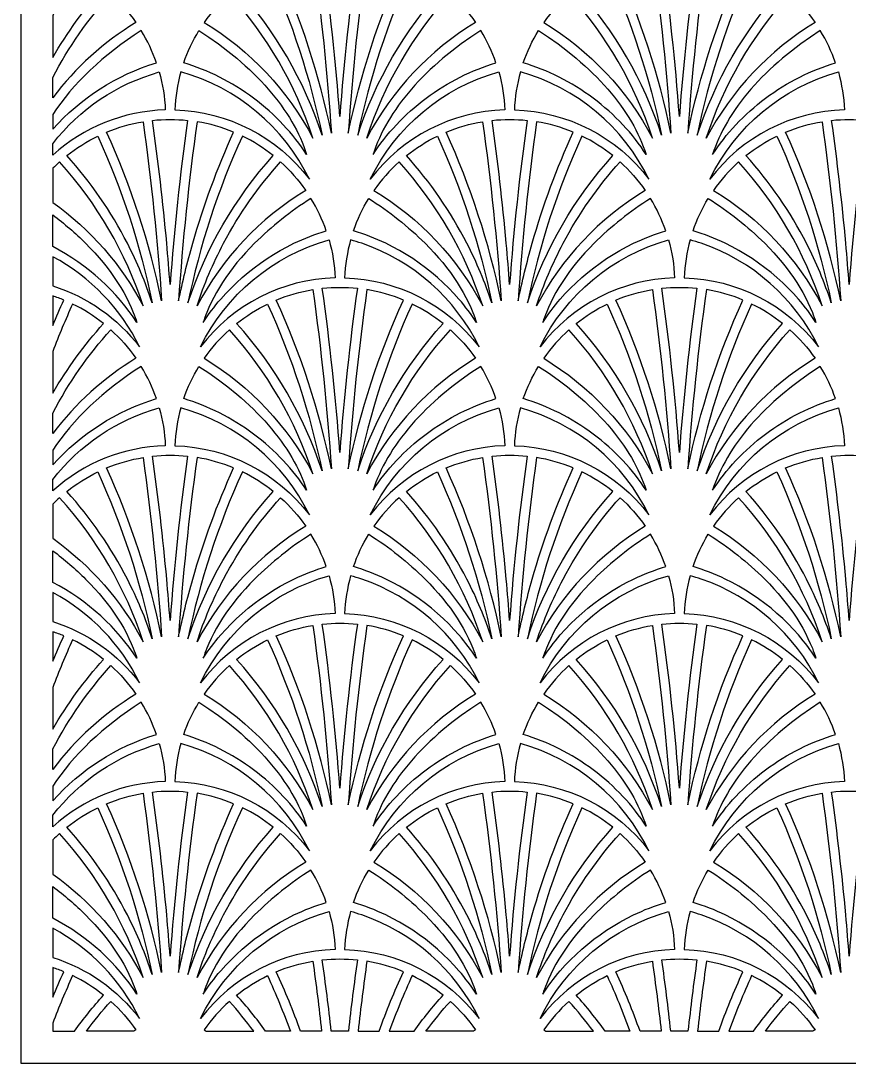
# Model space of a CAD drawing. Extents: x 2725 to 3975, y -848 to 1652.
# Drawn here: x 2725 to 3244, y -848 to -195 of the extents above; entities that cross this region are included whole.
import ezdxf

# ---------------------------------------------------------------- set-up
doc = ezdxf.new("R2010")
doc.units = 0
doc.layers.add('LAYER_05', color=1, linetype='CONTINUOUS')

msp = doc.modelspace()

# ---------------------------------------------------------------- linework, layer by layer
at = {"layer": 'LAYER_05'}
msp.add_lwpolyline([(2725.05, -848.03), (3975.05, -848.03), (3975.05, 1651.97), (2725.05, 1651.97)], close=True, dxfattribs=at)
for points in [[(2907.88, -152.99, -0.018184), (2919.52, -265.34, 0.055844), (2885.02, -159.56, -0.057686)], [(2924.81, -255.04, 0.016589), (2913.82, -152.18, -0.053276), (2935.79, -152.18, 0.016589)], [(2941.74, -152.99, 0.018184), (2930.1, -265.34, -0.055844), (2964.59, -159.56, 0.057686)], [(3120.5, -152.99, -0.018184), (3132.14, -265.34, 0.055844), (3097.65, -159.56, -0.057686)], [(3137.43, -255.04, 0.016589), (3126.45, -152.18, -0.053276), (3148.42, -152.18, 0.016589)], [(3154.36, -152.99, 0.018184), (3142.72, -265.34, -0.055844), (3177.22, -159.56, 0.057686)], [(2745.05, -217.96, -0.052591), (2776.81, -174.28, 0.055584), (2757.44, -162.03, 0.01634), (2745.05, -191.81)], [(2879.55, -162.03, -0.055852), (2913.64, -266.55, 0.104701), (2860.19, -174.28, -0.055584)], [(2970.06, -162.03, 0.055852), (2935.98, -266.55, -0.104701), (2989.43, -174.28, 0.055584)], [(3092.18, -162.03, -0.055852), (3126.26, -266.55, 0.104701), (3072.81, -174.28, -0.055584)], [(3182.68, -162.03, 0.055852), (3148.6, -266.55, -0.104701), (3202.05, -174.28, 0.055584)], [(2745.05, -230.42, -0.063542), (2781.38, -178.17, -0.057808), (2797.13, -196.05, 0.095272), (2745.05, -243.18)], [(2839.86, -196.05, -0.136031), (2907.94, -268.42, 0.104879), (2855.61, -178.17, 0.057808)], [(3009.75, -196.05, 0.136031), (2941.68, -268.42, -0.104879), (2994, -178.17, -0.057808)], [(3052.48, -196.05, -0.136031), (3120.56, -268.42, 0.104879), (3068.24, -178.17, 0.057808)], [(3222.38, -196.05, 0.136031), (3154.3, -268.42, -0.104879), (3206.63, -178.17, -0.057808)], [(2745.05, -262.88, -0.137332), (2809.95, -221.33, 0.054287), (2800.41, -201.08), (2796.07, -203.93), (2791.82, -206.85), (2787.67, -209.85), (2783.61, -212.92), (2779.67, -216.06), (2775.83, -219.25), (2772.12, -222.51), (2768.54, -225.82), (2765.09, -229.18), (2761.77, -232.58), (2758.6, -236.03), (2755.58, -239.51), (2752.71, -243.02), (2750, -246.55), (2747.44, -250.11), (2745.05, -253.68)], [(2836.58, -201.08), (2842.8, -205.2), (2848.82, -209.48), (2854.64, -213.91), (2860.24, -218.47), (2862.94, -220.8), (2865.58, -223.15), (2868.16, -225.54), (2870.66, -227.95), (2873.1, -230.38), (2875.46, -232.84), (2877.75, -235.31), (2879.96, -237.81), (2882.1, -240.32), (2884.15, -242.85), (2886.12, -245.39), (2888.02, -247.94), (2889.82, -250.5), (2891.55, -253.07), (2893.19, -255.65), (2894.74, -258.22), (2896.2, -260.8), (2897.58, -263.38), (2898.87, -265.96), (2900.07, -268.53), (2901.18, -271.1), (2902.21, -273.66), (2903.15, -276.21), (2903.99, -278.75), (2902.42, -276.36), (2900.77, -273.99), (2899.06, -271.62), (2897.27, -269.28), (2895.41, -266.95), (2893.48, -264.64), (2891.48, -262.37), (2889.42, -260.12), (2887.3, -257.9), (2885.11, -255.72), (2882.86, -253.57), (2880.56, -251.47), (2878.2, -249.41), (2875.79, -247.39), (2873.33, -245.43), (2870.82, -243.51), (2868.27, -241.65), (2865.68, -239.85), (2863.05, -238.1), (2860.39, -236.41), (2857.69, -234.79), (2854.97, -233.23), (2852.23, -231.73), (2849.47, -230.3), (2846.68, -228.93), (2843.89, -227.64), (2841.09, -226.41), (2838.28, -225.25), (2835.47, -224.17), (2832.66, -223.15), (2829.85, -222.2), (2827.05, -221.33, -0.054287)], [(3013.03, -201.08), (3006.82, -205.2), (3000.79, -209.48), (2994.97, -213.91), (2989.38, -218.47), (2986.67, -220.8), (2984.03, -223.15), (2981.46, -225.54), (2978.95, -227.95), (2976.52, -230.38), (2974.15, -232.84), (2971.87, -235.31), (2969.65, -237.81), (2967.52, -240.32), (2965.47, -242.85), (2963.49, -245.39), (2961.6, -247.94), (2959.79, -250.5), (2958.07, -253.07), (2956.43, -255.65), (2954.88, -258.22), (2953.41, -260.8), (2952.04, -263.38), (2950.75, -265.96), (2949.55, -268.53), (2948.43, -271.1), (2947.41, -273.66), (2946.47, -276.21), (2945.62, -278.75), (2947.2, -276.36), (2948.84, -273.99), (2950.56, -271.62), (2952.35, -269.28), (2954.21, -266.95), (2956.14, -264.64), (2958.13, -262.37), (2960.19, -260.12), (2962.32, -257.9), (2964.51, -255.72), (2966.75, -253.57), (2969.06, -251.47), (2971.42, -249.41), (2973.83, -247.39), (2976.29, -245.43), (2978.8, -243.51), (2981.35, -241.65), (2983.94, -239.85), (2986.57, -238.1), (2989.23, -236.41), (2991.92, -234.79), (2994.64, -233.23), (2997.39, -231.73), (3000.15, -230.3), (3002.93, -228.93), (3005.73, -227.64), (3008.53, -226.41), (3011.34, -225.25), (3014.15, -224.17), (3016.96, -223.15), (3019.77, -222.2), (3022.57, -221.33, 0.054287)], [(3049.21, -201.08), (3055.42, -205.2), (3061.45, -209.48), (3067.27, -213.91), (3072.86, -218.47), (3075.56, -220.8), (3078.21, -223.15), (3080.78, -225.54), (3083.29, -227.95), (3085.72, -230.38), (3088.08, -232.84), (3090.37, -235.31), (3092.58, -237.81), (3094.72, -240.32), (3096.77, -242.85), (3098.75, -245.39), (3100.64, -247.94), (3102.45, -250.5), (3104.17, -253.07), (3105.81, -255.65), (3107.36, -258.22), (3108.82, -260.8), (3110.2, -263.38), (3111.49, -265.96), (3112.69, -268.53), (3113.81, -271.1), (3114.83, -273.66), (3115.77, -276.21), (3116.62, -278.75), (3115.04, -276.36), (3113.4, -273.99), (3111.68, -271.62), (3109.89, -269.28), (3108.03, -266.95), (3106.1, -264.64), (3104.11, -262.37), (3102.04, -260.12), (3099.92, -257.9), (3097.73, -255.72), (3095.49, -253.57), (3093.18, -251.47), (3090.82, -249.41), (3088.41, -247.39), (3085.95, -245.43), (3083.44, -243.51), (3080.89, -241.65), (3078.3, -239.85), (3075.67, -238.1), (3073.01, -236.41), (3070.31, -234.79), (3067.59, -233.23), (3064.85, -231.73), (3062.09, -230.3), (3059.31, -228.93), (3056.51, -227.64), (3053.71, -226.41), (3050.9, -225.25), (3048.09, -224.17), (3045.28, -223.15), (3042.47, -222.2), (3039.67, -221.33, -0.054287)], [(3225.65, -201.08), (3219.44, -205.2), (3213.41, -209.48), (3207.59, -213.91), (3202, -218.47), (3199.3, -220.8), (3196.66, -223.15), (3194.08, -225.54), (3191.58, -227.95), (3189.14, -230.38), (3186.78, -232.84), (3184.49, -235.31), (3182.28, -237.81), (3180.14, -240.32), (3178.09, -242.85), (3176.11, -245.39), (3174.22, -247.94), (3172.42, -250.5), (3170.69, -253.07), (3169.05, -255.65), (3167.5, -258.22), (3166.04, -260.8), (3164.66, -263.38), (3163.37, -265.96), (3162.17, -268.53), (3161.06, -271.1), (3160.03, -273.66), (3159.09, -276.21), (3158.24, -278.75), (3159.82, -276.36), (3161.46, -273.99), (3163.18, -271.62), (3164.97, -269.28), (3166.83, -266.95), (3168.76, -264.64), (3170.76, -262.37), (3172.82, -260.12), (3174.94, -257.9), (3177.13, -255.72), (3179.38, -253.57), (3181.68, -251.47), (3184.04, -249.41), (3186.45, -247.39), (3188.91, -245.43), (3191.42, -243.51), (3193.97, -241.65), (3196.56, -239.85), (3199.19, -238.1), (3201.85, -236.41), (3204.55, -234.79), (3207.27, -233.23), (3210.01, -231.73), (3212.77, -230.3), (3215.55, -228.93), (3218.35, -227.64), (3221.15, -226.41), (3223.96, -225.25), (3226.77, -224.17), (3229.58, -223.15), (3232.39, -222.2), (3235.19, -221.33, 0.054287)], [(2745.05, -271.98, -0.161385), (2811.74, -227.06, -0.058403), (2815.5, -250.83, 0.179032), (2745.05, -279.11)], [(2821.5, -250.83, -0.227638), (2905.71, -294.15, 0.214359), (2825.26, -227.06, 0.058403)], [(3028.12, -250.83, 0.227638), (2943.9, -294.15, -0.214359), (3024.36, -227.06, -0.058403)], [(3034.12, -250.83, -0.227638), (3118.33, -294.15, 0.214359), (3037.88, -227.06, 0.058403)], [(3240.74, -250.83, 0.227638), (3156.53, -294.15, -0.214359), (3236.98, -227.06, -0.058403)], [(2813.2, -370.53, 0.055844), (2778.71, -264.75, -0.057686), (2801.57, -258.19, -0.018184)], [(2816.39, -334.4, 0.012432), (2807.51, -257.38, -0.053276), (2829.48, -257.38, 0.016589), (2818.5, -360.24, 0.004156)], [(2832.67, -334.4, -0.037182), (2858.28, -264.75, 0.057686), (2835.43, -258.19, 0.018184), (2823.79, -370.53, -0.018623)], [(3025.83, -370.53, 0.055844), (2991.33, -264.75, -0.057686), (3014.19, -258.19, -0.018184)], [(3029.01, -334.4, 0.012432), (3020.13, -257.38, -0.053276), (3042.11, -257.38, 0.016589), (3031.12, -360.24, 0.004156)], [(3045.29, -334.4, -0.037182), (3070.9, -264.75, 0.057686), (3048.05, -258.19, 0.018184), (3036.41, -370.53, -0.018623)], [(3238.45, -370.53, 0.055844), (3203.96, -264.75, -0.057686), (3226.81, -258.19, -0.018184)], [(3241.63, -334.4, 0.012432), (3232.76, -257.38, -0.053276), (3254.73, -257.38, 0.016589), (3243.74, -360.24, 0.004156)], [(2791.75, -334.4, 0.065073), (2753.88, -279.47, -0.055584), (2773.24, -267.22, -0.055852), (2807.33, -371.75, 0.03936)], [(2829.67, -371.75, -0.104701), (2883.12, -279.47, 0.055584), (2863.75, -267.22, 0.055852)], [(3004.38, -334.4, 0.065073), (2966.5, -279.47, -0.055584), (2985.87, -267.22, -0.055852), (3019.95, -371.75, 0.03936)], [(3042.29, -371.75, -0.104701), (3095.74, -279.47, 0.055584), (3076.37, -267.22, 0.055852)], [(3217, -334.4, 0.065073), (3179.12, -279.47, -0.055584), (3198.49, -267.22, -0.055852), (3232.57, -371.75, 0.03936)], [(2745.05, -308.82, -0.117213), (2801.63, -373.61, 0.104879), (2749.3, -283.36, 0.014195), (2745.05, -287.41)], [(2852, -334.4, -0.062169), (2887.69, -283.36, -0.057808), (2903.44, -301.24, 0.136031), (2835.37, -373.61, -0.042433)], [(3014.25, -373.61, 0.104879), (2961.92, -283.36, 0.057808), (2946.17, -301.24, -0.136031)], [(3064.63, -334.4, -0.062169), (3100.32, -283.36, -0.057808), (3116.07, -301.24, 0.136031), (3047.99, -373.61, -0.042433)], [(3226.87, -373.61, 0.104879), (3174.55, -283.36, 0.057808), (3158.8, -301.24, -0.136031)], [(2896.06, -334.4, -0.039301), (2916.26, -326.52, 0.054287), (2906.72, -306.27, 0.053379), (2871.37, -334.4), (2868.46, -337.38), (2865.66, -340.39), (2862.97, -343.43), (2860.4, -346.5), (2857.95, -349.58), (2855.62, -352.69), (2853.41, -355.8), (2851.33, -358.93), (2849.37, -362.07), (2847.54, -365.21), (2845.84, -368.35), (2844.28, -371.49), (2842.84, -374.62), (2841.53, -377.74), (2840.93, -379.3), (2840.36, -380.85), (2839.82, -382.4), (2839.31, -383.95), (2840.52, -382.1), (2841.78, -380.25), (2843.08, -378.41), (2844.42, -376.58), (2845.81, -374.77), (2847.24, -372.96), (2848.71, -371.16), (2850.22, -369.38), (2853.36, -365.87), (2856.66, -362.44), (2860.1, -359.09), (2863.68, -355.84), (2867.39, -352.69), (2871.22, -349.66), (2875.16, -346.76), (2879.2, -343.99), (2883.32, -341.36), (2887.51, -338.89), (2891.76, -336.56)], [(3010.31, -383.95), (3009.09, -382.1), (3007.84, -380.25), (3006.54, -378.41), (3005.19, -376.58), (3003.81, -374.77), (3002.38, -372.96), (3000.91, -371.16), (2999.4, -369.38), (2996.26, -365.87), (2992.96, -362.44), (2989.52, -359.09), (2985.94, -355.84), (2982.22, -352.69), (2978.39, -349.66), (2974.45, -346.76), (2970.42, -343.99), (2966.3, -341.36), (2962.11, -338.89), (2957.86, -336.56), (2953.56, -334.4, 0.039301), (2933.36, -326.52, -0.054287), (2942.9, -306.27, -0.053379), (2978.25, -334.4), (2981.16, -337.38), (2983.96, -340.39), (2986.64, -343.43), (2989.22, -346.5), (2991.67, -349.58), (2994, -352.69), (2996.21, -355.8), (2998.29, -358.93), (3000.25, -362.07), (3002.07, -365.21), (3003.77, -368.35), (3005.34, -371.49), (3006.78, -374.62), (3008.08, -377.74), (3008.69, -379.3), (3009.26, -380.85), (3009.8, -382.4)], [(3108.68, -334.4, -0.039301), (3128.88, -326.52, 0.054287), (3119.34, -306.27, 0.053379), (3083.99, -334.4), (3081.08, -337.38), (3078.28, -340.39), (3075.6, -343.43), (3073.02, -346.5), (3070.57, -349.58), (3068.24, -352.69), (3066.03, -355.8), (3063.95, -358.93), (3061.99, -362.07), (3060.16, -365.21), (3058.47, -368.35), (3056.9, -371.49), (3055.46, -374.62), (3054.15, -377.74), (3053.55, -379.3), (3052.98, -380.85), (3052.44, -382.4), (3051.93, -383.95), (3053.15, -382.1), (3054.4, -380.25), (3055.7, -378.41), (3057.05, -376.58), (3058.43, -374.77), (3059.86, -372.96), (3061.33, -371.16), (3062.84, -369.38), (3065.98, -365.87), (3069.28, -362.44), (3072.72, -359.09), (3076.3, -355.84), (3080.02, -352.69), (3083.85, -349.66), (3087.78, -346.76), (3091.82, -343.99), (3095.94, -341.36), (3100.13, -338.89), (3104.38, -336.56)], [(3222.93, -383.95), (3221.72, -382.1), (3220.46, -380.25), (3219.16, -378.41), (3217.81, -376.58), (3216.43, -374.77), (3215, -372.96), (3213.53, -371.16), (3212.02, -369.38), (3208.88, -365.87), (3205.58, -362.44), (3202.14, -359.09), (3198.56, -355.84), (3194.85, -352.69), (3191.02, -349.66), (3187.08, -346.76), (3183.04, -343.99), (3178.92, -341.36), (3174.73, -338.89), (3170.48, -336.56), (3166.18, -334.4, 0.039301), (3145.98, -326.52, -0.054287), (3155.52, -306.27, -0.053379), (3190.87, -334.4), (3193.78, -337.38), (3196.58, -340.39), (3199.27, -343.43), (3201.84, -346.5), (3204.29, -349.58), (3206.62, -352.69), (3208.83, -355.8), (3210.91, -358.93), (3212.87, -362.07), (3214.7, -365.21), (3216.4, -368.35), (3217.96, -371.49), (3219.4, -374.62), (3220.71, -377.74), (3221.31, -379.3), (3221.88, -380.85), (3222.42, -382.4)], [(2745.05, -316.57, -0.034322), (2765.62, -334.4), (2768.53, -337.38), (2771.33, -340.39), (2774.02, -343.43), (2776.59, -346.5), (2779.05, -349.58), (2781.38, -352.69), (2783.59, -355.8), (2785.67, -358.93), (2787.62, -362.07), (2789.45, -365.21), (2791.15, -368.35), (2792.72, -371.49), (2794.16, -374.62), (2795.46, -377.74), (2796.07, -379.3), (2796.64, -380.85), (2797.18, -382.4), (2797.68, -383.95), (2795.37, -380.47), (2792.9, -377.02), (2790.27, -373.61), (2787.5, -370.23), (2784.59, -366.92), (2781.54, -363.66), (2778.35, -360.48), (2775.04, -357.38), (2771.62, -354.37), (2768.08, -351.46), (2764.44, -348.66), (2760.7, -345.96), (2756.89, -343.39), (2753, -340.95), (2749.05, -338.64), (2745.05, -336.47)], [(2921.81, -356.03, 0.227638), (2837.59, -399.35, -0.214359), (2918.05, -332.25, -0.058403)], [(2938.48, -334.4, 0.01416), (2931.57, -332.25, 0.058403), (2927.81, -356.03, -0.227638), (3012.02, -399.35, 0.199593)], [(3134.43, -356.03, 0.227638), (3050.22, -399.35, -0.214359), (3130.67, -332.25, -0.058403)], [(3151.1, -334.4, 0.01416), (3144.19, -332.25, 0.058403), (3140.43, -356.03, -0.227638), (3224.65, -399.35, 0.199593)], [(2745.05, -361.04, -0.15563), (2799.4, -399.35, 0.157266), (2745.05, -342.78)], [(2907.88, -363.38, -0.018184), (2919.52, -475.73, 0.055844), (2885.02, -369.95, -0.057686)], [(2924.81, -465.43, 0.016589), (2913.82, -362.57, -0.053276), (2935.79, -362.57, 0.016589)], [(2941.74, -363.38, 0.018184), (2930.1, -475.73, -0.055844), (2964.59, -369.95, 0.057686)], [(3120.5, -363.38, -0.018184), (3132.14, -475.73, 0.055844), (3097.65, -369.95, -0.057686)], [(3137.43, -465.43, 0.016589), (3126.45, -362.57, -0.053276), (3148.42, -362.57, 0.016589)], [(3154.36, -363.38, 0.018184), (3142.72, -475.73, -0.055844), (3177.22, -369.95, 0.057686)], [(2745.05, -385.89, -0.008696), (2751.97, -369.95, 0.017873), (2745.05, -367.35)], [(2745.05, -428.35, -0.052591), (2776.81, -384.67, 0.055584), (2757.44, -372.42, 0.01634), (2745.05, -402.2)], [(2879.55, -372.42, -0.055852), (2913.64, -476.94, 0.104701), (2860.19, -384.67, -0.055584)], [(2970.06, -372.42, 0.055852), (2935.98, -476.94, -0.104701), (2989.43, -384.67, 0.055584)], [(3092.18, -372.42, -0.055852), (3126.26, -476.94, 0.104701), (3072.81, -384.67, -0.055584)], [(3182.68, -372.42, 0.055852), (3148.6, -476.94, -0.104701), (3202.05, -384.67, 0.055584)], [(2745.05, -440.81, -0.063542), (2781.38, -388.56, -0.057808), (2797.13, -406.44, 0.095272), (2745.05, -453.57)], [(2839.86, -406.44, -0.136031), (2907.94, -478.81, 0.104879), (2855.61, -388.56, 0.057808)], [(3009.75, -406.44, 0.136031), (2941.68, -478.81, -0.104879), (2994, -388.56, -0.057808)], [(3052.48, -406.44, -0.136031), (3120.56, -478.81, 0.104879), (3068.24, -388.56, 0.057808)], [(3222.38, -406.44, 0.136031), (3154.3, -478.81, -0.104879), (3206.63, -388.56, -0.057808)], [(2745.05, -473.27, -0.137332), (2809.95, -431.72, 0.054287), (2800.41, -411.47), (2796.07, -414.32), (2791.82, -417.24), (2787.67, -420.24), (2783.61, -423.31), (2779.67, -426.45), (2775.83, -429.65), (2772.12, -432.9), (2768.54, -436.21), (2765.09, -439.57), (2761.77, -442.97), (2758.6, -446.42), (2755.58, -449.9), (2752.71, -453.41), (2750, -456.94), (2747.44, -460.5), (2745.05, -464.07)], [(2836.58, -411.47), (2842.8, -415.59), (2848.82, -419.87), (2854.64, -424.3), (2860.24, -428.86), (2862.94, -431.19), (2865.58, -433.54), (2868.16, -435.93), (2870.66, -438.34), (2873.1, -440.77), (2875.46, -443.23), (2877.75, -445.7), (2879.96, -448.2), (2882.1, -450.71), (2884.15, -453.24), (2886.12, -455.78), (2888.02, -458.33), (2889.82, -460.89), (2891.55, -463.46), (2893.19, -466.04), (2894.74, -468.62), (2896.2, -471.2), (2897.58, -473.77), (2898.87, -476.35), (2900.07, -478.93), (2901.18, -481.49), (2902.21, -484.05), (2903.15, -486.6), (2903.99, -489.14), (2902.42, -486.76), (2900.77, -484.38), (2899.06, -482.01), (2897.27, -479.67), (2895.41, -477.34), (2893.48, -475.04), (2891.48, -472.76), (2889.42, -470.51), (2887.3, -468.29), (2885.11, -466.11), (2882.86, -463.96), (2880.56, -461.86), (2878.2, -459.8), (2875.79, -457.78), (2873.33, -455.82), (2870.82, -453.9), (2868.27, -452.04), (2865.68, -450.24), (2863.05, -448.49), (2860.39, -446.8), (2857.69, -445.18), (2854.97, -443.62), (2852.23, -442.12), (2849.47, -440.69), (2846.68, -439.33), (2843.89, -438.03), (2841.09, -436.8), (2838.28, -435.65), (2835.47, -434.56), (2832.66, -433.54), (2829.85, -432.6), (2827.05, -431.72, -0.054287)], [(3013.03, -411.47), (3006.82, -415.59), (3000.79, -419.87), (2994.97, -424.3), (2989.38, -428.86), (2986.67, -431.19), (2984.03, -433.54), (2981.46, -435.93), (2978.95, -438.34), (2976.52, -440.77), (2974.15, -443.23), (2971.87, -445.7), (2969.65, -448.2), (2967.52, -450.71), (2965.47, -453.24), (2963.49, -455.78), (2961.6, -458.33), (2959.79, -460.89), (2958.07, -463.46), (2956.43, -466.04), (2954.88, -468.62), (2953.41, -471.2), (2952.04, -473.77), (2950.75, -476.35), (2949.55, -478.93), (2948.43, -481.49), (2947.41, -484.05), (2946.47, -486.6), (2945.62, -489.14), (2947.2, -486.76), (2948.84, -484.38), (2950.56, -482.01), (2952.35, -479.67), (2954.21, -477.34), (2956.14, -475.04), (2958.13, -472.76), (2960.19, -470.51), (2962.32, -468.29), (2964.51, -466.11), (2966.75, -463.96), (2969.06, -461.86), (2971.42, -459.8), (2973.83, -457.78), (2976.29, -455.82), (2978.8, -453.9), (2981.35, -452.04), (2983.94, -450.24), (2986.57, -448.49), (2989.23, -446.8), (2991.92, -445.18), (2994.64, -443.62), (2997.39, -442.12), (3000.15, -440.69), (3002.93, -439.33), (3005.73, -438.03), (3008.53, -436.8), (3011.34, -435.65), (3014.15, -434.56), (3016.96, -433.54), (3019.77, -432.6), (3022.57, -431.72, 0.054287)], [(3049.21, -411.47), (3055.42, -415.59), (3061.45, -419.87), (3067.27, -424.3), (3072.86, -428.86), (3075.56, -431.19), (3078.21, -433.54), (3080.78, -435.93), (3083.29, -438.34), (3085.72, -440.77), (3088.08, -443.23), (3090.37, -445.7), (3092.58, -448.2), (3094.72, -450.71), (3096.77, -453.24), (3098.75, -455.78), (3100.64, -458.33), (3102.45, -460.89), (3104.17, -463.46), (3105.81, -466.04), (3107.36, -468.62), (3108.82, -471.2), (3110.2, -473.77), (3111.49, -476.35), (3112.69, -478.93), (3113.81, -481.49), (3114.83, -484.05), (3115.77, -486.6), (3116.62, -489.14), (3115.04, -486.76), (3113.4, -484.38), (3111.68, -482.01), (3109.89, -479.67), (3108.03, -477.34), (3106.1, -475.04), (3104.11, -472.76), (3102.04, -470.51), (3099.92, -468.29), (3097.73, -466.11), (3095.49, -463.96), (3093.18, -461.86), (3090.82, -459.8), (3088.41, -457.78), (3085.95, -455.82), (3083.44, -453.9), (3080.89, -452.04), (3078.3, -450.24), (3075.67, -448.49), (3073.01, -446.8), (3070.31, -445.18), (3067.59, -443.62), (3064.85, -442.12), (3062.09, -440.69), (3059.31, -439.33), (3056.51, -438.03), (3053.71, -436.8), (3050.9, -435.65), (3048.09, -434.56), (3045.28, -433.54), (3042.47, -432.6), (3039.67, -431.72, -0.054287)], [(3225.65, -411.47), (3219.44, -415.59), (3213.41, -419.87), (3207.59, -424.3), (3202, -428.86), (3199.3, -431.19), (3196.66, -433.54), (3194.08, -435.93), (3191.58, -438.34), (3189.14, -440.77), (3186.78, -443.23), (3184.49, -445.7), (3182.28, -448.2), (3180.14, -450.71), (3178.09, -453.24), (3176.11, -455.78), (3174.22, -458.33), (3172.42, -460.89), (3170.69, -463.46), (3169.05, -466.04), (3167.5, -468.62), (3166.04, -471.2), (3164.66, -473.77), (3163.37, -476.35), (3162.17, -478.93), (3161.06, -481.49), (3160.03, -484.05), (3159.09, -486.6), (3158.24, -489.14), (3159.82, -486.76), (3161.46, -484.38), (3163.18, -482.01), (3164.97, -479.67), (3166.83, -477.34), (3168.76, -475.04), (3170.76, -472.76), (3172.82, -470.51), (3174.94, -468.29), (3177.13, -466.11), (3179.38, -463.96), (3181.68, -461.86), (3184.04, -459.8), (3186.45, -457.78), (3188.91, -455.82), (3191.42, -453.9), (3193.97, -452.04), (3196.56, -450.24), (3199.19, -448.49), (3201.85, -446.8), (3204.55, -445.18), (3207.27, -443.62), (3210.01, -442.12), (3212.77, -440.69), (3215.55, -439.33), (3218.35, -438.03), (3221.15, -436.8), (3223.96, -435.65), (3226.77, -434.56), (3229.58, -433.54), (3232.39, -432.6), (3235.19, -431.72, 0.054287)], [(2745.05, -482.37, -0.161385), (2811.74, -437.45, -0.058403), (2815.5, -461.23, 0.179032), (2745.05, -489.5)], [(2821.5, -461.23, -0.227638), (2905.71, -504.54, 0.214359), (2825.26, -437.45, 0.058403)], [(3028.12, -461.23, 0.227638), (2943.9, -504.54, -0.214359), (3024.36, -437.45, -0.058403)], [(3034.12, -461.23, -0.227638), (3118.33, -504.54, 0.214359), (3037.88, -437.45, 0.058403)], [(3240.74, -461.23, 0.227638), (3156.53, -504.54, -0.214359), (3236.98, -437.45, -0.058403)], [(2813.2, -580.92, 0.055844), (2778.71, -475.15, -0.057686), (2801.57, -468.58, -0.018184)], [(2816.39, -544.79, 0.012432), (2807.51, -467.77, -0.053276), (2829.48, -467.77, 0.016589), (2818.5, -570.63, 0.004156)], [(2832.67, -544.79, -0.037182), (2858.28, -475.15, 0.057686), (2835.43, -468.58, 0.018184), (2823.79, -580.92, -0.018623)], [(3025.83, -580.92, 0.055844), (2991.33, -475.15, -0.057686), (3014.19, -468.58, -0.018184)], [(3029.01, -544.79, 0.012432), (3020.13, -467.77, -0.053276), (3042.11, -467.77, 0.016589), (3031.12, -570.63, 0.004156)], [(3045.29, -544.79, -0.037182), (3070.9, -475.15, 0.057686), (3048.05, -468.58, 0.018184), (3036.41, -580.92, -0.018623)], [(3238.45, -580.92, 0.055844), (3203.96, -475.15, -0.057686), (3226.81, -468.58, -0.018184)], [(3241.63, -544.79, 0.012432), (3232.76, -467.77, -0.053276), (3254.73, -467.77, 0.016589), (3243.74, -570.63, 0.004156)], [(2791.75, -544.79, 0.065073), (2753.88, -489.87, -0.055584), (2773.24, -477.61, -0.055852), (2807.33, -582.14, 0.03936)], [(2829.67, -582.14, -0.104701), (2883.12, -489.87, 0.055584), (2863.75, -477.61, 0.055852)], [(3004.38, -544.79, 0.065073), (2966.5, -489.87, -0.055584), (2985.87, -477.61, -0.055852), (3019.95, -582.14, 0.03936)], [(3042.29, -582.14, -0.104701), (3095.74, -489.87, 0.055584), (3076.37, -477.61, 0.055852)], [(3217, -544.79, 0.065073), (3179.12, -489.87, -0.055584), (3198.49, -477.61, -0.055852), (3232.57, -582.14, 0.03936)], [(2745.05, -519.21, -0.117213), (2801.63, -584, 0.104879), (2749.3, -493.75, 0.014195), (2745.05, -497.8)], [(2852, -544.79, -0.062169), (2887.69, -493.75, -0.057808), (2903.44, -511.63, 0.136031), (2835.37, -584, -0.042433)], [(3014.25, -584, 0.104879), (2961.92, -493.75, 0.057808), (2946.17, -511.63, -0.136031)], [(3064.63, -544.79, -0.062169), (3100.32, -493.75, -0.057808), (3116.07, -511.63, 0.136031), (3047.99, -584, -0.042433)], [(3226.87, -584, 0.104879), (3174.55, -493.75, 0.057808), (3158.8, -511.63, -0.136031)], [(2839.31, -594.34), (2840.52, -592.49), (2841.78, -590.64), (2843.08, -588.8), (2844.42, -586.98), (2845.81, -585.16), (2847.24, -583.35), (2848.71, -581.55), (2850.22, -579.78), (2853.36, -576.26), (2856.66, -572.83), (2860.1, -569.48), (2863.68, -566.23), (2867.39, -563.08), (2871.22, -560.05), (2875.16, -557.15), (2879.2, -554.38), (2883.32, -551.76), (2887.51, -549.28), (2891.76, -546.95), (2896.06, -544.79, -0.039301), (2916.26, -536.92, 0.054287), (2906.72, -516.66, 0.053379), (2871.37, -544.79), (2868.46, -547.77), (2865.66, -550.78), (2862.97, -553.82), (2860.4, -556.89), (2857.95, -559.97), (2855.62, -563.08), (2853.41, -566.2), (2851.33, -569.33), (2849.37, -572.46), (2847.54, -575.6), (2845.84, -578.74), (2844.28, -581.88), (2842.84, -585.01), (2841.53, -588.14), (2840.93, -589.69), (2840.36, -591.25), (2839.82, -592.79)], [(3010.31, -594.34), (3009.09, -592.49), (3007.84, -590.64), (3006.54, -588.8), (3005.19, -586.98), (3003.81, -585.16), (3002.38, -583.35), (3000.91, -581.55), (2999.4, -579.78), (2996.26, -576.26), (2992.96, -572.83), (2989.52, -569.48), (2985.94, -566.23), (2982.22, -563.08), (2978.39, -560.05), (2974.45, -557.15), (2970.42, -554.38), (2966.3, -551.76), (2962.11, -549.28), (2957.86, -546.95), (2953.56, -544.79, 0.039301), (2933.36, -536.92, -0.054287), (2942.9, -516.66, -0.053379), (2978.25, -544.79), (2981.16, -547.77), (2983.96, -550.78), (2986.64, -553.82), (2989.22, -556.89), (2991.67, -559.97), (2994, -563.08), (2996.21, -566.2), (2998.29, -569.33), (3000.25, -572.46), (3002.07, -575.6), (3003.77, -578.74), (3005.34, -581.88), (3006.78, -585.01), (3008.08, -588.14), (3008.69, -589.69), (3009.26, -591.25), (3009.8, -592.79)], [(3051.93, -594.34), (3053.15, -592.49), (3054.4, -590.64), (3055.7, -588.8), (3057.05, -586.98), (3058.43, -585.16), (3059.86, -583.35), (3061.33, -581.55), (3062.84, -579.78), (3065.98, -576.26), (3069.28, -572.83), (3072.72, -569.48), (3076.3, -566.23), (3080.02, -563.08), (3083.85, -560.05), (3087.78, -557.15), (3091.82, -554.38), (3095.94, -551.76), (3100.13, -549.28), (3104.38, -546.95), (3108.68, -544.79, -0.039301), (3128.88, -536.92, 0.054287), (3119.34, -516.66, 0.053379), (3083.99, -544.79), (3081.08, -547.77), (3078.28, -550.78), (3075.6, -553.82), (3073.02, -556.89), (3070.57, -559.97), (3068.24, -563.08), (3066.03, -566.2), (3063.95, -569.33), (3061.99, -572.46), (3060.16, -575.6), (3058.47, -578.74), (3056.9, -581.88), (3055.46, -585.01), (3054.15, -588.14), (3053.55, -589.69), (3052.98, -591.25), (3052.44, -592.79)], [(3222.93, -594.34), (3221.72, -592.49), (3220.46, -590.64), (3219.16, -588.8), (3217.81, -586.98), (3216.43, -585.16), (3215, -583.35), (3213.53, -581.55), (3212.02, -579.78), (3208.88, -576.26), (3205.58, -572.83), (3202.14, -569.48), (3198.56, -566.23), (3194.85, -563.08), (3191.02, -560.05), (3187.08, -557.15), (3183.04, -554.38), (3178.92, -551.76), (3174.73, -549.28), (3170.48, -546.95), (3166.18, -544.79, 0.039301), (3145.98, -536.92, -0.054287), (3155.52, -516.66, -0.053379), (3190.87, -544.79), (3193.78, -547.77), (3196.58, -550.78), (3199.27, -553.82), (3201.84, -556.89), (3204.29, -559.97), (3206.62, -563.08), (3208.83, -566.2), (3210.91, -569.33), (3212.87, -572.46), (3214.7, -575.6), (3216.4, -578.74), (3217.96, -581.88), (3219.4, -585.01), (3220.71, -588.14), (3221.31, -589.69), (3221.88, -591.25), (3222.42, -592.79)], [(2745.05, -526.96, -0.034322), (2765.62, -544.79), (2768.53, -547.77), (2771.33, -550.78), (2774.02, -553.82), (2776.59, -556.89), (2779.05, -559.97), (2781.38, -563.08), (2783.59, -566.2), (2785.67, -569.33), (2787.62, -572.46), (2789.45, -575.6), (2791.15, -578.74), (2792.72, -581.88), (2794.16, -585.01), (2795.46, -588.14), (2796.07, -589.69), (2796.64, -591.25), (2797.18, -592.79), (2797.68, -594.34), (2795.37, -590.86), (2792.9, -587.41), (2790.27, -584), (2787.5, -580.63), (2784.59, -577.31), (2781.54, -574.05), (2778.35, -570.87), (2775.04, -567.77), (2771.62, -564.76), (2768.08, -561.85), (2764.44, -559.05), (2760.7, -556.36), (2756.89, -553.79), (2753, -551.34), (2749.05, -549.03), (2745.05, -546.86)], [(2921.81, -566.42, 0.227638), (2837.59, -609.74, -0.214359), (2918.05, -542.65, -0.058403)], [(2938.48, -544.79, 0.01416), (2931.57, -542.65, 0.058403), (2927.81, -566.42, -0.227638), (3012.02, -609.74, 0.199593)], [(3134.43, -566.42, 0.227638), (3050.22, -609.74, -0.214359), (3130.67, -542.65, -0.058403)], [(3151.1, -544.79, 0.01416), (3144.19, -542.65, 0.058403), (3140.43, -566.42, -0.227638), (3224.65, -609.74, 0.199593)], [(2745.05, -571.43, -0.15563), (2799.4, -609.74, 0.157266), (2745.05, -553.17)], [(2907.88, -573.78, -0.018184), (2919.52, -686.12, 0.055844), (2885.02, -580.34, -0.057686)], [(2924.81, -675.82, 0.016589), (2913.82, -572.97, -0.053276), (2935.79, -572.97, 0.016589)], [(2941.74, -573.78, 0.018184), (2930.1, -686.12, -0.055844), (2964.59, -580.34, 0.057686)], [(3120.5, -573.78, -0.018184), (3132.14, -686.12, 0.055844), (3097.65, -580.34, -0.057686)], [(3137.43, -675.82, 0.016589), (3126.45, -572.97, -0.053276), (3148.42, -572.97, 0.016589)], [(3154.36, -573.78, 0.018184), (3142.72, -686.12, -0.055844), (3177.22, -580.34, 0.057686)], [(2745.05, -596.28, -0.008696), (2751.97, -580.34, 0.017873), (2745.05, -577.74)], [(2745.05, -638.74, -0.052591), (2776.81, -595.06, 0.055584), (2757.44, -582.81, 0.01634), (2745.05, -612.59)], [(2879.55, -582.81, -0.055852), (2913.64, -687.33, 0.104701), (2860.19, -595.06, -0.055584)], [(2970.06, -582.81, 0.055852), (2935.98, -687.33, -0.104701), (2989.43, -595.06, 0.055584)], [(3092.18, -582.81, -0.055852), (3126.26, -687.33, 0.104701), (3072.81, -595.06, -0.055584)], [(3182.68, -582.81, 0.055852), (3148.6, -687.33, -0.104701), (3202.05, -595.06, 0.055584)], [(2745.05, -651.2, -0.063542), (2781.38, -598.95, -0.057808), (2797.13, -616.83, 0.095272), (2745.05, -663.96)], [(2839.86, -616.83, -0.136031), (2907.94, -689.2, 0.104879), (2855.61, -598.95, 0.057808)], [(3009.75, -616.83, 0.136031), (2941.68, -689.2, -0.104879), (2994, -598.95, -0.057808)], [(3052.48, -616.83, -0.136031), (3120.56, -689.2, 0.104879), (3068.24, -598.95, 0.057808)], [(3222.38, -616.83, 0.136031), (3154.3, -689.2, -0.104879), (3206.63, -598.95, -0.057808)], [(2745.05, -683.66, -0.137332), (2809.95, -642.11, 0.054287), (2800.41, -621.86), (2796.07, -624.71), (2791.82, -627.64), (2787.67, -630.64), (2783.61, -633.7), (2779.67, -636.84), (2775.83, -640.04), (2772.12, -643.29), (2768.54, -646.6), (2765.09, -649.96), (2761.77, -653.37), (2758.6, -656.81), (2755.58, -660.29), (2752.71, -663.8), (2750, -667.34), (2747.44, -670.89), (2745.05, -674.46)], [(2836.58, -621.86), (2842.8, -625.98), (2848.82, -630.27), (2854.64, -634.69), (2860.24, -639.25), (2862.94, -641.58), (2865.58, -643.94), (2868.16, -646.32), (2870.66, -648.73), (2873.1, -651.16), (2875.46, -653.62), (2877.75, -656.1), (2879.96, -658.59), (2882.1, -661.1), (2884.15, -663.63), (2886.12, -666.17), (2888.02, -668.72), (2889.82, -671.29), (2891.55, -673.85), (2893.19, -676.43), (2894.74, -679.01), (2896.2, -681.59), (2897.58, -684.17), (2898.87, -686.74), (2900.07, -689.32), (2901.18, -691.88), (2902.21, -694.44), (2903.15, -697), (2903.99, -699.53), (2902.42, -697.15), (2900.77, -694.77), (2899.06, -692.41), (2897.27, -690.06), (2895.41, -687.73), (2893.48, -685.43), (2891.48, -683.15), (2889.42, -680.9), (2887.3, -678.68), (2885.11, -676.5), (2882.86, -674.35), (2880.56, -672.25), (2878.2, -670.19), (2875.79, -668.18), (2873.33, -666.21), (2870.82, -664.29), (2868.27, -662.43), (2865.68, -660.63), (2863.05, -658.88), (2860.39, -657.2), (2857.69, -655.57), (2854.97, -654.01), (2852.23, -652.51), (2849.47, -651.08), (2846.68, -649.72), (2843.89, -648.42), (2841.09, -647.19), (2838.28, -646.04), (2835.47, -644.95), (2832.66, -643.93), (2829.85, -642.99), (2827.05, -642.11, -0.054287)], [(3013.03, -621.86), (3006.82, -625.98), (3000.79, -630.27), (2994.97, -634.69), (2989.38, -639.25), (2986.67, -641.58), (2984.03, -643.94), (2981.46, -646.32), (2978.95, -648.73), (2976.52, -651.16), (2974.15, -653.62), (2971.87, -656.1), (2969.65, -658.59), (2967.52, -661.1), (2965.47, -663.63), (2963.49, -666.17), (2961.6, -668.72), (2959.79, -671.29), (2958.07, -673.85), (2956.43, -676.43), (2954.88, -679.01), (2953.41, -681.59), (2952.04, -684.17), (2950.75, -686.74), (2949.55, -689.32), (2948.43, -691.88), (2947.41, -694.44), (2946.47, -697), (2945.62, -699.53), (2947.2, -697.15), (2948.84, -694.77), (2950.56, -692.41), (2952.35, -690.06), (2954.21, -687.73), (2956.14, -685.43), (2958.13, -683.15), (2960.19, -680.9), (2962.32, -678.68), (2964.51, -676.5), (2966.75, -674.35), (2969.06, -672.25), (2971.42, -670.19), (2973.83, -668.18), (2976.29, -666.21), (2978.8, -664.29), (2981.35, -662.43), (2983.94, -660.63), (2986.57, -658.88), (2989.23, -657.2), (2991.92, -655.57), (2994.64, -654.01), (2997.39, -652.51), (3000.15, -651.08), (3002.93, -649.72), (3005.73, -648.42), (3008.53, -647.19), (3011.34, -646.04), (3014.15, -644.95), (3016.96, -643.93), (3019.77, -642.99), (3022.57, -642.11, 0.054287)], [(3049.21, -621.86), (3055.42, -625.98), (3061.45, -630.27), (3067.27, -634.69), (3072.86, -639.25), (3075.56, -641.58), (3078.21, -643.94), (3080.78, -646.32), (3083.29, -648.73), (3085.72, -651.16), (3088.08, -653.62), (3090.37, -656.1), (3092.58, -658.59), (3094.72, -661.1), (3096.77, -663.63), (3098.75, -666.17), (3100.64, -668.72), (3102.45, -671.29), (3104.17, -673.85), (3105.81, -676.43), (3107.36, -679.01), (3108.82, -681.59), (3110.2, -684.17), (3111.49, -686.74), (3112.69, -689.32), (3113.81, -691.88), (3114.83, -694.44), (3115.77, -697), (3116.62, -699.53), (3115.04, -697.15), (3113.4, -694.77), (3111.68, -692.41), (3109.89, -690.06), (3108.03, -687.73), (3106.1, -685.43), (3104.11, -683.15), (3102.04, -680.9), (3099.92, -678.68), (3097.73, -676.5), (3095.49, -674.35), (3093.18, -672.25), (3090.82, -670.19), (3088.41, -668.18), (3085.95, -666.21), (3083.44, -664.29), (3080.89, -662.43), (3078.3, -660.63), (3075.67, -658.88), (3073.01, -657.2), (3070.31, -655.57), (3067.59, -654.01), (3064.85, -652.51), (3062.09, -651.08), (3059.31, -649.72), (3056.51, -648.42), (3053.71, -647.19), (3050.9, -646.04), (3048.09, -644.95), (3045.28, -643.93), (3042.47, -642.99), (3039.67, -642.11, -0.054287)], [(3225.65, -621.86), (3219.44, -625.98), (3213.41, -630.27), (3207.59, -634.69), (3202, -639.25), (3199.3, -641.58), (3196.66, -643.94), (3194.08, -646.32), (3191.58, -648.73), (3189.14, -651.16), (3186.78, -653.62), (3184.49, -656.1), (3182.28, -658.59), (3180.14, -661.1), (3178.09, -663.63), (3176.11, -666.17), (3174.22, -668.72), (3172.42, -671.29), (3170.69, -673.85), (3169.05, -676.43), (3167.5, -679.01), (3166.04, -681.59), (3164.66, -684.17), (3163.37, -686.74), (3162.17, -689.32), (3161.06, -691.88), (3160.03, -694.44), (3159.09, -697), (3158.24, -699.53), (3159.82, -697.15), (3161.46, -694.77), (3163.18, -692.41), (3164.97, -690.06), (3166.83, -687.73), (3168.76, -685.43), (3170.76, -683.15), (3172.82, -680.9), (3174.94, -678.68), (3177.13, -676.5), (3179.38, -674.35), (3181.68, -672.25), (3184.04, -670.19), (3186.45, -668.18), (3188.91, -666.21), (3191.42, -664.29), (3193.97, -662.43), (3196.56, -660.63), (3199.19, -658.88), (3201.85, -657.2), (3204.55, -655.57), (3207.27, -654.01), (3210.01, -652.51), (3212.77, -651.08), (3215.55, -649.72), (3218.35, -648.42), (3221.15, -647.19), (3223.96, -646.04), (3226.77, -644.95), (3229.58, -643.93), (3232.39, -642.99), (3235.19, -642.11, 0.054287)], [(2745.05, -692.76, -0.161385), (2811.74, -647.84, -0.058403), (2815.5, -671.62, 0.179032), (2745.05, -699.9)], [(2821.5, -671.62, -0.227638), (2905.71, -714.93, 0.214359), (2825.26, -647.84, 0.058403)], [(3028.12, -671.62, 0.227638), (2943.9, -714.93, -0.214359), (3024.36, -647.84, -0.058403)], [(3034.12, -671.62, -0.227638), (3118.33, -714.93, 0.214359), (3037.88, -647.84, 0.058403)], [(3240.74, -671.62, 0.227638), (3156.53, -714.93, -0.214359), (3236.98, -647.84, -0.058403)], [(2813.2, -791.32, 0.055844), (2778.71, -685.54, -0.057686), (2801.57, -678.97, -0.018184)], [(2816.39, -755.18, 0.012432), (2807.51, -678.16, -0.053276), (2829.48, -678.16, 0.016589), (2818.5, -781.02, 0.004156)], [(2832.67, -755.18, -0.037182), (2858.28, -685.54, 0.057686), (2835.43, -678.97, 0.018184), (2823.79, -791.32, -0.018623)], [(3025.83, -791.32, 0.055844), (2991.33, -685.54, -0.057686), (3014.19, -678.97, -0.018184)], [(3029.01, -755.18, 0.012432), (3020.13, -678.16, -0.053276), (3042.11, -678.16, 0.016589), (3031.12, -781.02, 0.004156)], [(3045.29, -755.18, -0.037182), (3070.9, -685.54, 0.057686), (3048.05, -678.97, 0.018184), (3036.41, -791.32, -0.018623)], [(3238.45, -791.32, 0.055844), (3203.96, -685.54, -0.057686), (3226.81, -678.97, -0.018184)], [(3241.63, -755.18, 0.012432), (3232.76, -678.16, -0.053276), (3254.73, -678.16, 0.016589), (3243.74, -781.02, 0.004156)], [(2791.75, -755.18, 0.065073), (2753.88, -700.26, -0.055584), (2773.24, -688.01, -0.055852), (2807.33, -792.53, 0.03936)], [(2829.67, -792.53, -0.104701), (2883.12, -700.26, 0.055584), (2863.75, -688.01, 0.055852)], [(3004.38, -755.18, 0.065073), (2966.5, -700.26, -0.055584), (2985.87, -688.01, -0.055852), (3019.95, -792.53, 0.03936)], [(3042.29, -792.53, -0.104701), (3095.74, -700.26, 0.055584), (3076.37, -688.01, 0.055852)], [(3217, -755.18, 0.065073), (3179.12, -700.26, -0.055584), (3198.49, -688.01, -0.055852), (3232.57, -792.53, 0.03936)], [(2745.05, -729.6, -0.117213), (2801.63, -794.4, 0.104879), (2749.3, -704.14, 0.014195), (2745.05, -708.19)], [(2852, -755.18, -0.062169), (2887.69, -704.14, -0.057808), (2903.44, -722.02, 0.136031), (2835.37, -794.4, -0.042433)], [(3014.25, -794.4, 0.104879), (2961.92, -704.14, 0.057808), (2946.17, -722.02, -0.136031)], [(3064.63, -755.18, -0.062169), (3100.32, -704.14, -0.057808), (3116.07, -722.02, 0.136031), (3047.99, -794.4, -0.042433)], [(3226.87, -794.4, 0.104879), (3174.55, -704.14, 0.057808), (3158.8, -722.02, -0.136031)], [(2896.06, -755.18, -0.039301), (2916.26, -747.31, 0.054287), (2906.72, -727.05, 0.053379), (2871.37, -755.18), (2868.46, -758.16), (2865.66, -761.18), (2862.97, -764.21), (2860.4, -767.28), (2857.95, -770.37), (2855.62, -773.47), (2853.41, -776.59), (2851.33, -779.72), (2849.37, -782.85), (2847.54, -785.99), (2845.84, -789.13), (2844.28, -792.27), (2842.84, -795.4), (2841.53, -798.53), (2840.93, -800.08), (2840.36, -801.64), (2839.82, -803.19), (2839.31, -804.73), (2840.52, -802.88), (2841.78, -801.03), (2843.08, -799.2), (2844.42, -797.37), (2845.81, -795.55), (2847.24, -793.74), (2848.71, -791.95), (2850.22, -790.17), (2853.36, -786.66), (2856.66, -783.22), (2860.1, -779.87), (2863.68, -776.62), (2867.39, -773.47), (2871.22, -770.44), (2875.16, -767.54), (2879.2, -764.77), (2883.32, -762.15), (2887.51, -759.67), (2891.76, -757.35)], [(3010.31, -804.73), (3009.09, -802.88), (3007.84, -801.03), (3006.54, -799.2), (3005.19, -797.37), (3003.81, -795.55), (3002.38, -793.74), (3000.91, -791.95), (2999.4, -790.17), (2996.26, -786.66), (2992.96, -783.22), (2989.52, -779.87), (2985.94, -776.62), (2982.22, -773.47), (2978.39, -770.44), (2974.45, -767.54), (2970.42, -764.77), (2966.3, -762.15), (2962.11, -759.67), (2957.86, -757.35), (2953.56, -755.18, 0.039301), (2933.36, -747.31, -0.054287), (2942.9, -727.05, -0.053379), (2978.25, -755.18), (2981.16, -758.16), (2983.96, -761.18), (2986.64, -764.21), (2989.22, -767.28), (2991.67, -770.37), (2994, -773.47), (2996.21, -776.59), (2998.29, -779.72), (3000.25, -782.85), (3002.07, -785.99), (3003.77, -789.13), (3005.34, -792.27), (3006.78, -795.4), (3008.08, -798.53), (3008.69, -800.08), (3009.26, -801.64), (3009.8, -803.19)], [(3108.68, -755.18, -0.039301), (3128.88, -747.31, 0.054287), (3119.34, -727.05, 0.053379), (3083.99, -755.18), (3081.08, -758.16), (3078.28, -761.18), (3075.6, -764.21), (3073.02, -767.28), (3070.57, -770.37), (3068.24, -773.47), (3066.03, -776.59), (3063.95, -779.72), (3061.99, -782.85), (3060.16, -785.99), (3058.47, -789.13), (3056.9, -792.27), (3055.46, -795.4), (3054.15, -798.53), (3053.55, -800.08), (3052.98, -801.64), (3052.44, -803.19), (3051.93, -804.73), (3053.15, -802.88), (3054.4, -801.03), (3055.7, -799.2), (3057.05, -797.37), (3058.43, -795.55), (3059.86, -793.74), (3061.33, -791.95), (3062.84, -790.17), (3065.98, -786.66), (3069.28, -783.22), (3072.72, -779.87), (3076.3, -776.62), (3080.02, -773.47), (3083.85, -770.44), (3087.78, -767.54), (3091.82, -764.77), (3095.94, -762.15), (3100.13, -759.67), (3104.38, -757.35)], [(3222.93, -804.73), (3221.72, -802.88), (3220.46, -801.03), (3219.16, -799.2), (3217.81, -797.37), (3216.43, -795.55), (3215, -793.74), (3213.53, -791.95), (3212.02, -790.17), (3208.88, -786.66), (3205.58, -783.22), (3202.14, -779.87), (3198.56, -776.62), (3194.85, -773.47), (3191.02, -770.44), (3187.08, -767.54), (3183.04, -764.77), (3178.92, -762.15), (3174.73, -759.67), (3170.48, -757.35), (3166.18, -755.18, 0.039301), (3145.98, -747.31, -0.054287), (3155.52, -727.05, -0.053379), (3190.87, -755.18), (3193.78, -758.16), (3196.58, -761.18), (3199.27, -764.21), (3201.84, -767.28), (3204.29, -770.37), (3206.62, -773.47), (3208.83, -776.59), (3210.91, -779.72), (3212.87, -782.85), (3214.7, -785.99), (3216.4, -789.13), (3217.96, -792.27), (3219.4, -795.4), (3220.71, -798.53), (3221.31, -800.08), (3221.88, -801.64), (3222.42, -803.19)], [(2745.05, -737.36, -0.034322), (2765.62, -755.18), (2768.53, -758.16), (2771.33, -761.18), (2774.02, -764.21), (2776.59, -767.28), (2779.05, -770.37), (2781.38, -773.47), (2783.59, -776.59), (2785.67, -779.72), (2787.62, -782.85), (2789.45, -785.99), (2791.15, -789.13), (2792.72, -792.27), (2794.16, -795.4), (2795.46, -798.53), (2796.07, -800.08), (2796.64, -801.64), (2797.18, -803.19), (2797.68, -804.73), (2795.37, -801.25), (2792.9, -797.8), (2790.27, -794.39), (2787.5, -791.02), (2784.59, -787.7), (2781.54, -784.45), (2778.35, -781.26), (2775.04, -778.16), (2771.62, -775.15), (2768.08, -772.24), (2764.44, -769.44), (2760.7, -766.75), (2756.89, -764.18), (2753, -761.73), (2749.05, -759.42), (2745.05, -757.25)], [(2921.81, -776.81, 0.227638), (2837.59, -820.13, -0.214359), (2918.05, -753.04, -0.058403)], [(2938.48, -755.18, 0.01416), (2931.57, -753.04, 0.058403), (2927.81, -776.81, -0.227638), (3012.02, -820.13, 0.199593)], [(3134.43, -776.81, 0.227638), (3050.22, -820.13, -0.214359), (3130.67, -753.04, -0.058403)], [(3151.1, -755.18, 0.01416), (3144.19, -753.04, 0.058403), (3140.43, -776.81, -0.227638), (3224.65, -820.13, 0.199593)], [(2745.05, -781.83, -0.15563), (2799.4, -820.13, 0.157266), (2745.05, -763.56)], [(2919.44, -828.03, 0.007219), (2913.82, -783.36, -0.053276), (2935.79, -783.36, 0.007219), (2930.17, -828.03)], [(3132.06, -828.03, 0.007219), (3126.45, -783.36, -0.053276), (3148.42, -783.36, 0.007219), (3142.8, -828.03)], [(2745.05, -806.68, -0.008696), (2751.97, -790.73, 0.017873), (2745.05, -788.13)], [(2900.2, -828.03, 0.020157), (2885.02, -790.73, -0.057686), (2907.88, -784.17, -0.007116), (2913.41, -828.03)], [(2949.42, -828.03, -0.020157), (2964.59, -790.73, 0.057686), (2941.74, -784.17, 0.007116), (2936.21, -828.03)], [(3112.82, -828.03, 0.020157), (3097.65, -790.73, -0.057686), (3120.5, -784.17, -0.007116), (3126.03, -828.03)], [(3162.04, -828.03, -0.020157), (3177.22, -790.73, 0.057686), (3154.36, -784.17, 0.007116), (3148.83, -828.03)], [(2758.65, -828.03, -0.028162), (2776.81, -805.45, 0.055584), (2757.44, -793.2, 0.01634), (2745.05, -822.98), (2745.05, -828.03)], [(2878.35, -828.03, 0.028162), (2860.19, -805.45, -0.055584), (2879.55, -793.2, -0.019068), (2893.82, -828.03)], [(2971.27, -828.03, -0.028162), (2989.43, -805.45, 0.055584), (2970.06, -793.2, 0.019068), (2955.8, -828.03)], [(3090.97, -828.03, 0.028162), (3072.81, -805.45, -0.055584), (3092.18, -793.2, -0.019068), (3106.44, -828.03)], [(3183.89, -828.03, -0.028162), (3202.05, -805.45, 0.055584), (3182.68, -793.2, 0.019068), (3168.42, -828.03)], [(2766.07, -828.03, -0.02404), (2781.38, -809.34, -0.057808), (2797.13, -827.22, 0.002084), (2795.81, -828.03)], [(2870.92, -828.03, 0.02404), (2855.61, -809.34, 0.057808), (2839.86, -827.22, -0.002084), (2841.18, -828.03)], [(2978.69, -828.03, -0.02404), (2994, -809.34, -0.057808), (3009.75, -827.22, 0.002084), (3008.43, -828.03)], [(3083.55, -828.03, 0.02404), (3068.24, -809.34, 0.057808), (3052.48, -827.22, -0.002084), (3053.81, -828.03)], [(3191.31, -828.03, -0.02404), (3206.63, -809.34, -0.057808), (3222.38, -827.22, 0.002084), (3221.05, -828.03)]]:
    msp.add_lwpolyline(points, format="xyb", close=True, dxfattribs=at)

doc.saveas('drawing.dxf')
